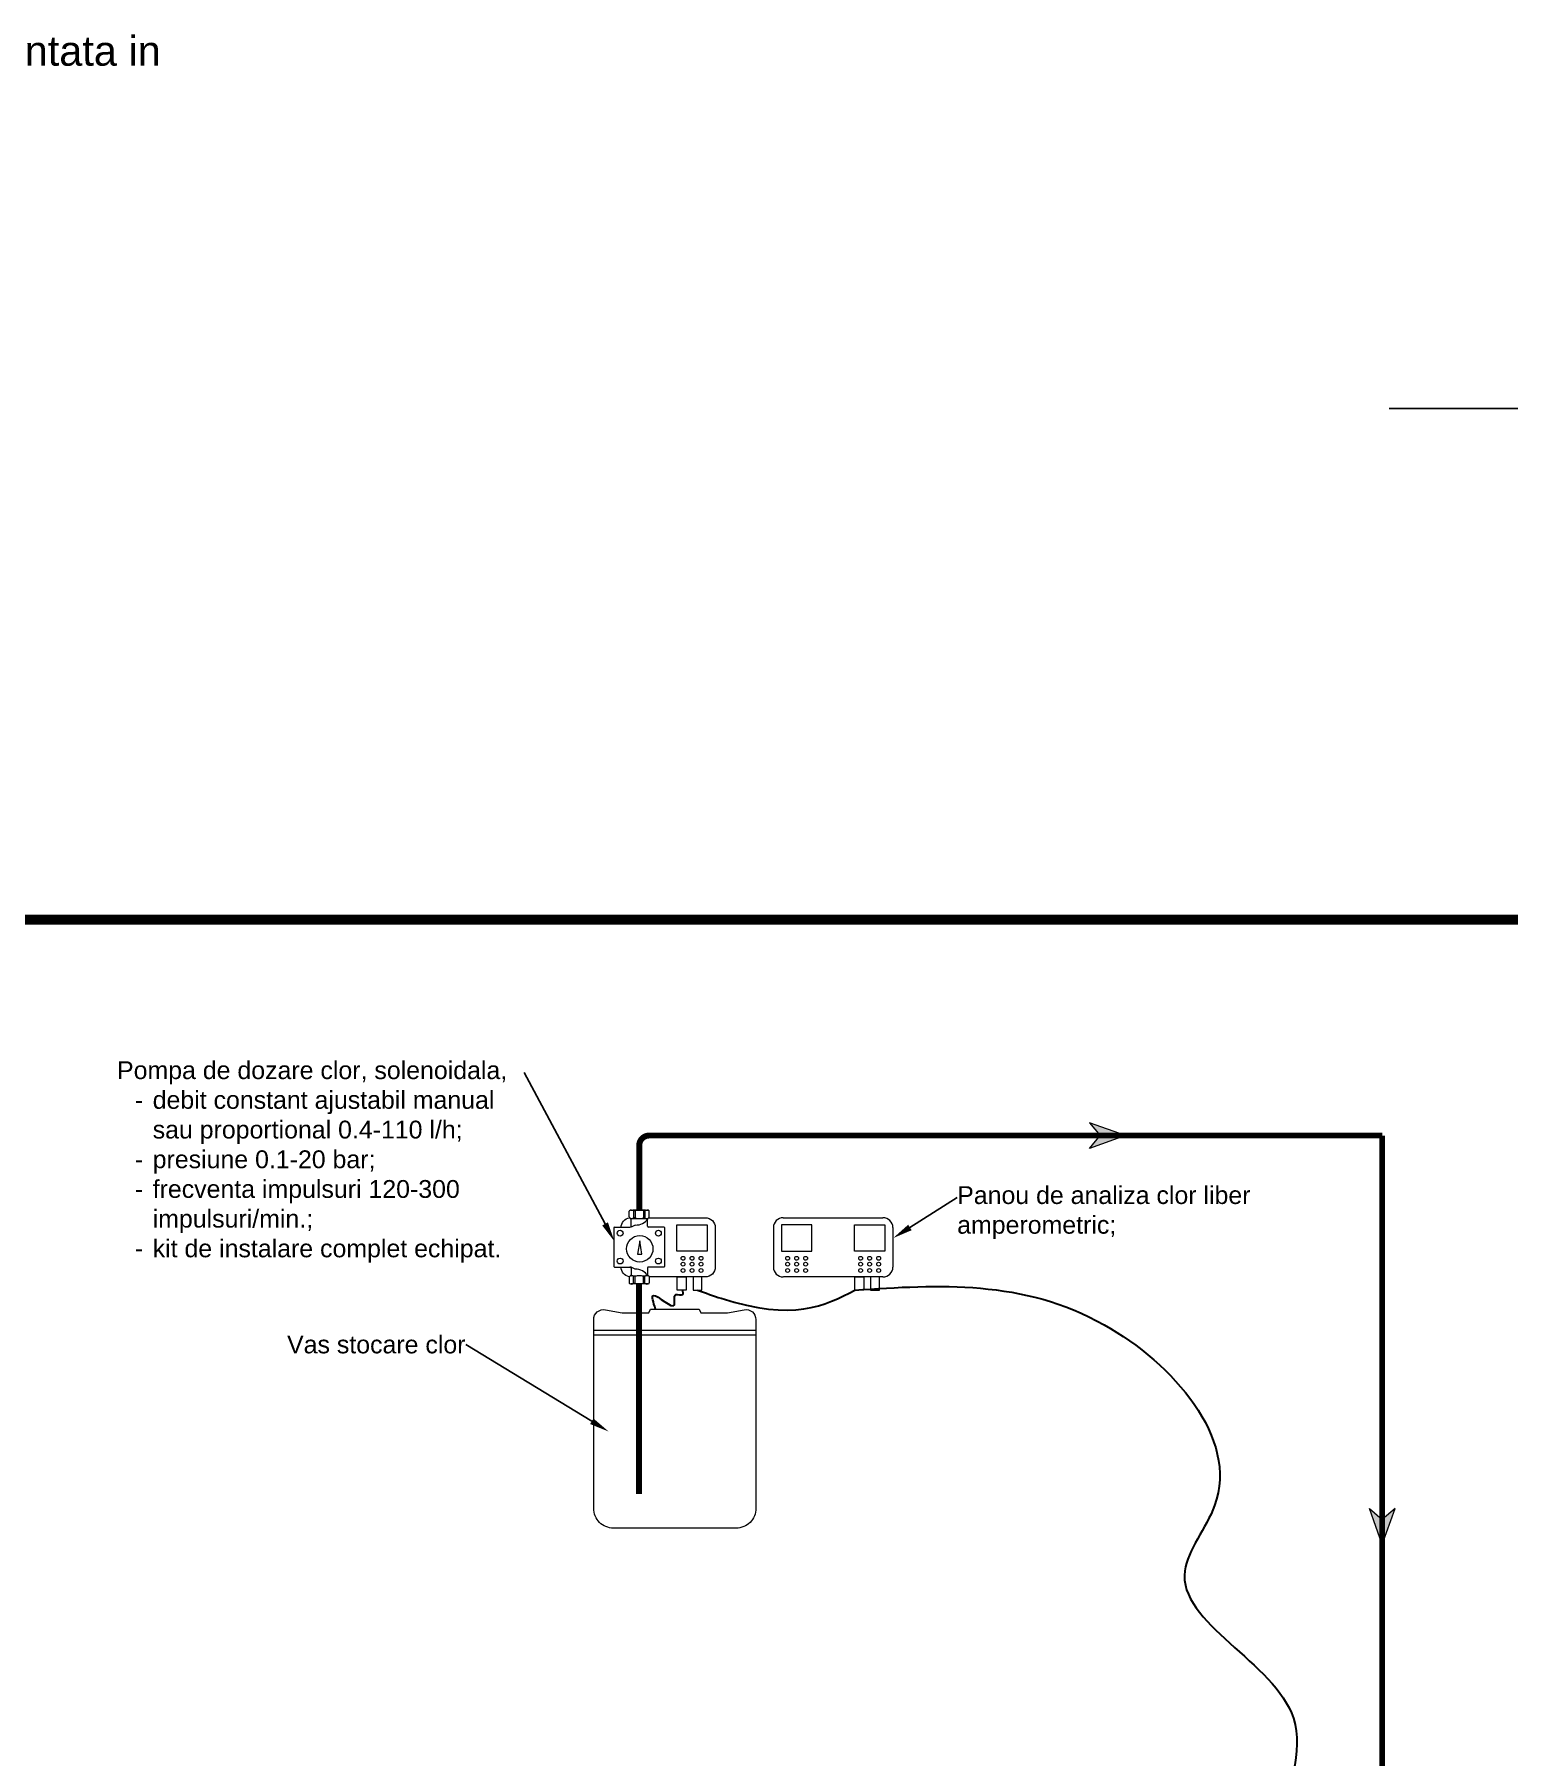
# Model space of a CAD drawing. Extents: x -6531732 to 89637, y -8915 to 32458.
# Drawn here: x 11899 to 19345, y 23759 to 32458 of the extents above; entities that cross this region are included whole.
import ezdxf
from ezdxf import colors
from ezdxf.entities.mleader import LeaderData, LeaderLine
from ezdxf.math import Vec2, Vec3

# ---------------------------------------------------------------- set-up
doc = ezdxf.new("R2010")
doc.units = 0
doc.linetypes.add('ACAD_ISO07W100', pattern=[3, 0, -3])
for name, color, linetype, lineweight in [('MC-SAN-ECHIPAMENTE', 7, 'Continuous', 0), ('MC-SAN-TEXT(RO)', 7, 'Continuous', 5), ('SAN-MC-Circuit_Informatii', 83, 'ACAD_ISO07W100', 25), ('SAN-MC-COLD WATER', 5, 'Continuous', 30), ('SAN-MC-VALVE', 7, 'Continuous', 5)]:
    doc.layers.add(name, color=color, linetype=linetype, lineweight=lineweight)
doc.layers.add('MC-SAN-VANE', color=7, linetype='Continuous')
doc.layers.add('SAN-MC-TEXT', color=7, linetype='Continuous')
doc.styles.add('MC-1_la_050', font='arial.ttf', dxfattribs={"height": 0.1})
doc.styles.get("Standard").update_dxf_attribs({"font": 'arial.ttf'})

msp = doc.modelspace()

# ---------------------------------------------------------------- hatches: boundary and pattern name
at = {"layer": 'SAN-MC-TEXT'}
h = msp.add_hatch(color=256, dxfattribs=at)
h.paths.add_polyline_path([(17227.7, 26831.1), (17282, 26896), (17409.2, 26896)])
h.paths.add_polyline_path([(17409.2, 26896), (17282, 26896), (17227.7, 26960.9)])
h = msp.add_hatch(color=256, dxfattribs=at)
h.paths.add_polyline_path([(18641.5, 25011), (18706.4, 24956.6), (18706.4, 24829.5)])
h.paths.add_polyline_path([(18706.4, 24829.5), (18706.4, 24956.6), (18771.3, 25011)])

# ---------------------------------------------------------------- linework, layer by layer
at = {"layer": 'MC-SAN-ECHIPAMENTE'}
for p, q in [((17409.2, 26896), (17227.7, 26960.9)), ((17227.7, 26960.9), (17282, 26896)), ((17409.2, 26896), (17227.7, 26831.1)), ((17227.7, 26831.1), (17282, 26896)), ((15681.4, 26481), (16184.8, 26481)), ((15631.4, 26431), (15631.4, 26231.7)), ((16234.8, 26431), (16234.8, 26231.7)), ((16184.8, 26181.7), (15682.8, 26181.7)), ((18706.4, 24829.5), (18641.5, 25011)), ((18641.5, 25011), (18706.4, 24956.6)), ((18706.4, 24829.5), (18771.3, 25011)), ((18771.3, 25011), (18706.4, 24956.6))]:
    msp.add_line(p, q, dxfattribs=at)
at = {"layer": 'MC-SAN-ECHIPAMENTE', "color": 7, "linetype": 'Continuous', "lineweight": 5}
for p, q in [((14903.4, 26485.8), (14903.4, 26513.2)), ((14909, 26518.5), (14903.7, 26515.5)), ((14907.6, 26478.5), (14909, 26477.7)), ((14911.1, 26518.5), (14909, 26518.5)), ((14910.8, 26475.8), (14909, 26477.7)), ((14911.1, 26518.5), (14996.5, 26518.5)), ((14912.5, 26476.6), (14997.6, 26476.7)), ((14912.5, 26438.3), (14912.5, 26471.9)), ((14925.5, 26515.3), (14925.5, 26479.8)), ((14932.8, 26515.3), (14925.5, 26515.3)), ((14932.8, 26479.8), (14925.5, 26479.8)), ((14932.8, 26515.3), (14932.8, 26479.8)), ((14982.1, 26515.3), (14974.8, 26515.3)), ((14974.8, 26515.3), (14974.8, 26479.8)), ((14982.1, 26479.8), (14974.8, 26479.8)), ((14982.1, 26515.3), (14982.1, 26479.8)), ((14995.1, 26438.3), (14995.1, 26471.9)), ((14998.6, 26518.5), (14996.5, 26518.5)), ((14996.7, 26475.8), (14998.6, 26477.7)), ((15003.9, 26515.5), (14998.6, 26518.5)), ((15000, 26478.5), (14998.6, 26477.7)), ((15004.2, 26485.8), (15004.2, 26513.2)), ((14827.9, 26432.7), (14826.1, 26430.8)), ((14826.1, 26430.8), (14826.1, 26424.3)), ((14826.1, 26424.3), (14826.1, 26240.2)), ((14826.1, 26419.6), (14826.1, 26244.9)), ((14827.9, 26432.7), (14906.9, 26432.7)), ((14933.9, 26443.9), (14912.5, 26432.7)), ((14956.3, 26363.2), (14945.1, 26296.5)), ((14967.5, 26296.5), (14956.3, 26363.2)), ((15079.6, 26432.7), (15000.7, 26432.7)), ((15079.6, 26432.7), (15081.5, 26430.8)), ((15081.5, 26430.8), (15081.5, 26424.3)), ((15081.5, 26424.3), (15081.5, 26240.2)), ((15081.5, 26419.6), (15081.5, 26244.9)), ((14945.1, 26296.5), (14967.5, 26296.5)), ((14826.1, 26240.2), (14826.1, 26233.7)), ((14827.9, 26231.8), (14826.1, 26233.7)), ((14827.9, 26231.8), (14912.5, 26231.8)), ((14903.4, 26183.6), (14909, 26186.8)), ((14910.8, 26188.7), (14909, 26186.8)), ((14933.9, 26220.6), (14912.5, 26231.8)), ((14912.5, 26226.2), (14912.5, 26192.7)), ((14912.5, 26188), (14996.7, 26188.7)), ((14995.1, 26226.2), (14995.1, 26192.7)), ((14996.7, 26188.7), (14998.6, 26186.8)), ((15004.2, 26183.6), (14998.6, 26186.8)), ((15079.6, 26231.8), (15000.7, 26231.8)), ((15079.6, 26231.8), (15081.5, 26233.7)), ((15081.5, 26240.2), (15081.5, 26233.7)), ((14903.4, 26183.6), (14903.4, 26151.3)), ((14903.7, 26149.1), (14909, 26146)), ((14909, 26146), (14911.1, 26146)), ((14996.5, 26146), (14911.1, 26146)), ((14932.8, 26184.7), (14925.5, 26184.7)), ((14925.5, 26149.2), (14925.5, 26184.7)), ((14932.8, 26149.2), (14925.5, 26149.2)), ((14932.8, 26149.2), (14932.8, 26184.7)), ((14982.1, 26184.7), (14974.8, 26184.7)), ((14974.8, 26149.2), (14974.8, 26184.7)), ((14982.1, 26149.2), (14974.8, 26149.2)), ((14982.1, 26149.2), (14982.1, 26184.7)), ((14996.5, 26146), (14998.6, 26146)), ((14998.6, 26146), (15003.9, 26149.1)), ((15004.2, 26183.6), (15004.2, 26151.3))]:
    msp.add_line(p, q, dxfattribs=at)
at = {"layer": 'MC-SAN-ECHIPAMENTE', "linetype": 'Continuous', "lineweight": 5}
for p, q in [((14915.8, 26518.5), (14984.1, 26518.5)), ((14985.7, 26518.5), (14921.9, 26518.5)), ((14988.4, 26146), (14919.2, 26146))]:
    msp.add_line(p, q, dxfattribs=at)
at = {"layer": 'MC-SAN-ECHIPAMENTE'}
for points in [[(14861.9, 26431, -0.375066), (14905.2, 26480.6, -0.265886)], [(15002.7, 26481), (15287.8, 26481, -0.414214), (15337.8, 26431), (15337.8, 26231.7, -0.414214), (15287.8, 26181.7), (15004.2, 26181.7)], [(14903.4, 26182.5, -0.364742), (14861.9, 26231.7), (14861.9, 26231.8)]]:
    msp.add_lwpolyline(points, format="xyb", dxfattribs=at)
for points in [[(15143.9, 26444.3), (15297.1, 26444.3), (15297.1, 26312.4), (15143.9, 26312.4)], [(15825.2, 26444.3), (15672.1, 26444.3), (15672.1, 26312.4), (15825.2, 26312.4)], [(16040.9, 26444.3), (16194.1, 26444.3), (16194.1, 26312.4), (16040.9, 26312.4)], [(15146, 26181.7), (15190.4, 26181.7), (15190.4, 26115.3), (15146, 26115.3)], [(15269.9, 26181.7), (15225.5, 26181.7), (15225.5, 26115.3), (15269.9, 26115.3)], [(16043, 26181.7), (16087.4, 26181.7), (16087.4, 26115.3), (16043, 26115.3)], [(16166.9, 26181.7), (16122.5, 26181.7), (16122.5, 26115.3), (16166.9, 26115.3)]]:
    msp.add_lwpolyline(points, close=True, dxfattribs=at)
for centre, radius in [((14857.1, 26402.7), 14.8), ((14956.3, 26323.7), 66.8), ((15050.4, 26402.7), 14.8), ((14857.1, 26261.8), 14.8), ((15050.4, 26261.8), 14.8), ((15175, 26276), 9.66), ((15220.5, 26276), 9.66), ((15266, 26276), 9.66), ((15703.1, 26276), 9.66), ((15748.7, 26276), 9.66), ((15794.2, 26276), 9.66), ((16072, 26276), 9.66), ((16117.5, 26276), 9.66), ((16163, 26276), 9.66), ((15175, 26245.8), 9.66), ((15175, 26213.9), 9.66), ((15220.5, 26245.8), 9.66), ((15220.5, 26213.9), 9.66), ((15266, 26245.8), 9.66), ((15266, 26213.9), 9.66), ((15703.1, 26245.8), 9.66), ((15703.1, 26213.9), 9.66), ((15748.7, 26245.8), 9.66), ((15748.7, 26213.9), 9.66), ((15794.2, 26245.8), 9.66), ((15794.2, 26213.9), 9.66), ((16072, 26245.8), 9.66), ((16072, 26213.9), 9.66), ((16117.5, 26245.8), 9.66), ((16117.5, 26213.9), 9.66), ((16163, 26245.8), 9.66), ((16163, 26213.9), 9.66)]:
    msp.add_circle(centre, radius, dxfattribs=at)
at = {"layer": 'MC-SAN-TEXT(RO)'}
msp.add_lwpolyline([(15256.9, 26019.4), (15264.4, 26000.4), (15398.7, 26000.4), (15484.1, 26015.8, -0.467291), (15542.9, 25966.5), (15542.9, 25012.5, -0.414214), (15442.9, 24912.5), (14823.8, 24912.5, -0.414214), (14723.8, 25012.5), (14723.8, 25966.5, -0.467291), (14782.7, 26015.8), (14868.1, 26000.4), (15002.4, 26000.4), (15009.9, 26019.4)], format="xyb", dxfattribs=at)
for points in [[(15009.9, 26019.4), (15256.9, 26019.4)], [(14723.8, 25912.1), (15542.9, 25912.1)], [(14723.8, 25888.6), (15542.9, 25888.6)]]:
    msp.add_lwpolyline(points, dxfattribs=at)
at = {"layer": 'SAN-MC-Circuit_Informatii', "linetype": 'Continuous', "lineweight": 30, "ltscale": 10}
for points in [[(15035.8, 26019.4), (15025.5, 26088.4), (15131.6, 26041), (15138.8, 26092.4), (15173.2, 26092.4), (15173.2, 26115.3)], [(16043, 26115.3), (17302.1, 25939.8), (17859.8, 25027.2), (17708.9, 24697.3), (18257.6, 23953.4), (18208.9, 23395.3), (18266.9, 23042.8), (18416.4, 22710)]]:
    msp.add_spline(points, degree=3, dxfattribs=at)
msp.add_open_spline([(15247.7, 26115.3), (15288.4, 26100.7), (15718.6, 25946.9), (15888.8, 26035.3), (16043, 26115.3)], degree=3, knots=[0, 0, 0, 0, 93.964537, 992.488842, 992.488842, 992.488842, 992.488842], dxfattribs=at)
at = {"layer": 'SAN-MC-COLD WATER'}
for points, const_width in [([(20786.5, 27986), (7149.1, 27986)], 50), ([(18706.4, 26896), (18706.4, 23561.8)], 30), ([(14953, 26146), (14953, 25084.5)], 30)]:
    msp.add_lwpolyline(points, dxfattribs=dict(at, const_width=const_width))
at = {"layer": 'SAN-MC-COLD WATER', "const_width": 30}
msp.add_lwpolyline([(14953.8, 26518.5), (14953.8, 26846, -0.414214), (15003.8, 26896), (18706.4, 26896)], format="xyb", dxfattribs=at)
at = {"layer": 'SAN-MC-VALVE', "color": 7, "linetype": 'Continuous', "lineweight": 5}
for centre, radius, start, end in [((14911.8, 26513.2), 8.4, 164.65719, 180), ((14911.8, 26485.8), 8.4, 180, 240), ((14914.4, 26498.1), 20.5, 57.26764, 117.26764), ((14914.4, 26497), 20.5, 256.09791, 302.73236), ((14906.9, 26471.9), 5.6, 0, 45), ((14953.8, 26449), 69.5, 72.41205, 107.58795), ((14953.8, 26546.1), 69.5, 252.41205, 287.58795), ((14936.9, 26516.3), 72.5, 267.60727, 326.92529), ((14993.1, 26498.1), 20.5, 62.73236, 122.73236), ((14991.5, 26491.4), 14.9, 230.85855, 324.82714), ((15000.7, 26471.9), 5.6, 135, 180), ((14995.8, 26485.8), 8.4, 300, 0), ((14995.8, 26513.2), 8.4, 0, 15.34281), ((14906.9, 26438.3), 5.6, 270, 0), ((15000.7, 26438.3), 5.6, 180, 270), ((14906.9, 26226.2), 5.6, 0, 90), ((14914.4, 26167.5), 20.5, 57.26764, 103.90209), ((14906.9, 26192.7), 5.6, 315, 0), ((14953.8, 26118.4), 69.5, 72.41205, 107.58795), ((14936.5, 26148), 72.7, 34.06179, 92.057), ((14992.4, 26169.9), 18, 49.19165, 125.01667), ((15000.7, 26226.2), 5.6, 90, 180), ((15000.7, 26192.7), 5.6, 180, 225), ((14911.8, 26151.3), 8.4, 180, 195.34281), ((14914.4, 26166.4), 20.5, 242.73236, 302.73236), ((14953.8, 26215.5), 69.5, 252.41205, 287.58795), ((14993.1, 26166.4), 20.5, 237.26764, 297.26764), ((14995.8, 26151.3), 8.4, 344.65719, 0)]:
    msp.add_arc(centre, radius, start, end, dxfattribs=at)
at = {"layer": 'SAN-MC-VALVE'}
for centre, start, end in [((15681.4, 26431), 90, 180), ((16184.8, 26431), 0, 90), ((15681.4, 26231.7), 180, 270), ((16184.8, 26231.7), 270, 0)]:
    msp.add_arc(centre, 50, start, end, dxfattribs=at)

# ---------------------------------------------------------------- texts
at = {"layer": 'SAN-MC-TEXT', "insert": (9066, 32450.5, 4731.8), "char_height": 150, "width": 3515.153, "attachment_point": 1}
msp.add_mtext('Ansamblu contorizare apa montata in statia de pompe incendiu', dxfattribs=at)

# ---------------------------------------------------------------- leaders
at = {"layer": 'MC-SAN-VANE'}
ml = msp.add_multileader_mtext('Standard', dxfattribs=at)
ml.set_content('\\pxi-2,l2,ql;Pompa de dozare clor, solenoidala, \\P\\pi-1,t2;-^Idebit constant ajustabil manual sau proportional 0.4-110 l/h;\\P-^Ipresiune 0.1-20 bar;\\P-^Ifrecventa impulsuri 120-300 impulsuri/min.;\\P-^Ikit de instalare complet echipat.', color=256)
ml.set_leader_properties()
ml.build(insert=Vec2(0, 0))
ml.multileader.update_dxf_attribs({"dogleg_length": 0.36, "arrow_head_size": 100})
ctx = ml.context
ctx.base_point, ctx.char_height, ctx.arrow_head_size, ctx.landing_gap_size, ctx.plane_origin = Vec3(12421.9, 27213.6), 90, 100, 0.09, Vec3(14828.2, 26361.5)
ctx.text_align_type = 2
notes = []
notes.append((ctx, [(0, (1, 1, 0), (14372.6, 27213.6), (-1, 0), 0.36, [(0, [(14828.2, 26361.5)], 0, [])])]))
ctx.mtext.insert, ctx.mtext.width, ctx.mtext.defined_height, ctx.mtext.alignment, ctx.mtext.flow_direction = Vec3(14372.1, 27271.1), 2056.027, 1035.7, 3, 5
ml = msp.add_multileader_mtext('Standard', dxfattribs=at)
ml.set_content('Panou de analiza clor liber amperometric;', color=256)
ml.set_leader_properties()
ml.build(insert=Vec2(0, 0))
ml.multileader.update_dxf_attribs({"dogleg_length": 0.36, "arrow_head_size": 100})
ctx = ml.context
ctx.base_point, ctx.char_height, ctx.arrow_head_size, ctx.landing_gap_size, ctx.plane_origin = Vec3(16559.6, 26582.7), 90, 100, 0.09, Vec3(16236.6, 26378.1)
notes.append((ctx, [(0, (1, 1, 0), (16559.2, 26582.7), (1, 0), 0.36, [(0, [(16236.6, 26378.1)], 0, [])])]))
ctx.mtext.insert, ctx.mtext.width, ctx.mtext.defined_height, ctx.mtext.flow_direction = Vec3(16559.7, 26640.1), 2088.408, 285.3, 5
ml = msp.add_multileader_mtext('Standard', dxfattribs=at)
ml.set_content('\\pxi-2,l2,ql;Vas stocare clor', color=256)
ml.set_leader_properties()
ml.build(insert=Vec2(0, 0))
ml.multileader.update_dxf_attribs({"dogleg_length": 0.36, "arrow_head_size": 100})
ctx = ml.context
ctx.base_point, ctx.char_height, ctx.arrow_head_size, ctx.landing_gap_size, ctx.plane_origin = Vec3(13174.9, 25839.8), 90, 100, 0.09, Vec3(15297.6, 25371.6)
notes.append((ctx, [(1, (1, 1, 0), (14078, 25839.8), (-1, 0), 0.36, [(0, [(14799.4, 25400.5)], 0, [])])]))
ctx.mtext.insert, ctx.mtext.width, ctx.mtext.defined_height, ctx.mtext.flow_direction = Vec3(13174.9, 25885.6), 4738.622, 742.9, 5
at = {"layer": 'SAN-MC-TEXT'}
ml = msp.add_multileader_mtext('Standard', dxfattribs=at)
ml.set_content('Alimentare statie ceata de apa de inalta presiune ', color=256, style='MC-1_la_050')
ml.set_leader_properties()
ml.build(insert=Vec2(0, 0))
ml.multileader.update_dxf_attribs({"text_left_attachment_type": 6, "text_right_attachment_type": 6, "dogleg_length": 0.005, "arrow_head_size": 75})
ctx = ml.context
ctx.base_point, ctx.char_height, ctx.arrow_head_size, ctx.landing_gap_size, ctx.plane_origin = Vec3(21903.9, 30568.3, -572.5), 100, 75, 0, Vec3(31876.2, 28319.6, -572.5)
ctx.left_attachment, ctx.right_attachment = 6, 6
notes.append((ctx, [(1, (1, 1, 0), (21903.9, 30568.3, -572.5), (1, 0), 0.005, [(0, [(21508.8, 30016.5, -572.5)], 0, [])])]))
ctx.mtext.insert, ctx.mtext.width, ctx.mtext.flow_direction = Vec3(21903.9, 30696.1, -572.5), 4715.265, 5
for ctx, leaders in notes:
    for number, flags, end, landing, length, lines in leaders:
        leader = LeaderData()
        leader.index, (leader.has_last_leader_line, leader.has_dogleg_vector, leader.attachment_direction) = number, flags
        leader.last_leader_point, leader.dogleg_vector, leader.dogleg_length = Vec3(end), Vec3(landing), length
        for number, points, colour, breaks in lines:
            line = LeaderLine()
            line.index, line.vertices, line.color, line.breaks = number, Vec3.list(points), colors.encode_raw_color(colour), breaks
            leader.lines.append(line)
        ctx.leaders.append(leader)

doc.saveas('drawing.dxf')
